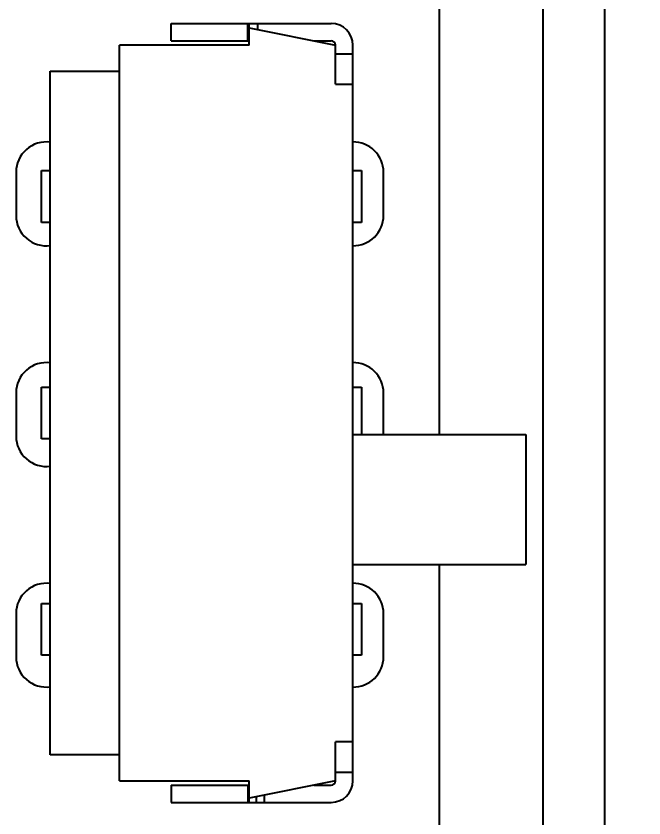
# Model space of a CAD drawing. Header units: inches. Extents: x -190 to 160, y -110 to 38.
# Drawn here: x 138.68 to 145.94, y -52.84 to -43.57 of the extents above; entities that cross this region are included whole.
import ezdxf

# ---------------------------------------------------------------- set-up
doc = ezdxf.new("R2010")
doc.units = ezdxf.units.IN
doc.header["$LTSCALE"] = 1.21
doc.header["$MEASUREMENT"] = 0
doc.header["$PDMODE"] = 3
doc.header["$PDSIZE"] = 0.3125
doc.layers.get('0').update_dxf_attribs({"linetype": 'CONTINUOUS'})
doc.layers.get('Defpoints').update_dxf_attribs({"linetype": 'CONTINUOUS'})
doc.layers.add('DIM', color=3, linetype='CONTINUOUS')
doc.styles.get("Standard").update_dxf_attribs({"font": 'txt', "width": 0.8})
doc.dimstyles.get("Standard").update_dxf_attribs({"dimtxt": 0.15625, "dimasz": 0.1875, "dimexe": 0.125, "dimexo": 0.0625, "dimgap": 0.09, "dimtad": 0, "dimtih": 1, "dimtoh": 1, "dimzin": 4, "dimdsep": 46, "dimtxsty": 'STANDARD', "dimblk": '_FILLED', "dimblk1": '_FILLED', "dimblk2": '_FILLED', "dimcen": 0.09, "dimazin": 1, "dimtp": 0.01, "dimtm": 0.01, "dimtfac": 1, "dimtofl": 0, "dimtmove": 0, "dimatfit": 3, "dimldrblk": '_FILLED', "dimfxl": 1, "dimtolj": 1, "dimtzin": 4, "dimarcsym": 0})

# ---------------------------------------------------------------- blocks, each defined once
blk = doc.blocks.new('_FILLED')
at = {"color": 0, "linetype": 'ByBlock'}
blk.add_solid([(0, 0), (-1, 0.1667), (-1, -0.1667)], dxfattribs=at)
blk = doc.blocks.new('*D15')
at = {"layer": 'Defpoints', "color": 0}
for p in [(138.7755, -7.997), (138.7756, -57.997), (154.2386, -57.997)]:
    blk.add_point(p, dxfattribs=at)
at = {"layer": 'DIM', "color": 0, "lineweight": -2}
for p, q in [((138.838, -7.997), (154.3636, -7.997)), ((154.2386, -9.497), (154.2386, -30.107)), ((154.2386, -56.497), (154.2386, -35.887)), ((138.8381, -57.997), (154.3636, -57.997))]:
    blk.add_line(p, q, dxfattribs=at)
at = {"layer": 'DIM', "color": 0, "lineweight": -2, "xscale": 1.5, "yscale": 1.5, "zscale": 1.5}
for p, rotation in [((154.2386, -7.997), 90), ((154.2386, -57.997), 270)]:
    blk.add_blockref('_FILLED', p, dxfattribs=dict(at, rotation=rotation))
at = {"layer": 'DIM', "color": 0, "insert": (154.2386, -32.997), "char_height": 2, "attachment_point": 5, "rotation": 90}
blk.add_mtext('\\A1;50.00', dxfattribs=at)
blk = doc.blocks.new('*D16')
at = {"layer": 'Defpoints', "color": 0}
for p in [(143.7756, -4.9884), (143.7756, -60.997), (158.7699, -60.997)]:
    blk.add_point(p, dxfattribs=at)
at = {"layer": 'DIM', "color": 0, "lineweight": -2}
for p, q in [((143.8381, -4.9884), (158.8949, -4.9884)), ((158.7699, -6.4884), (158.7699, -30.636)), ((158.7699, -59.497), (158.7699, -35.3493)), ((143.8381, -60.997), (158.8949, -60.997))]:
    blk.add_line(p, q, dxfattribs=at)
at = {"layer": 'DIM', "color": 0, "lineweight": -2, "xscale": 1.5, "yscale": 1.5, "zscale": 1.5}
for p, rotation in [((158.7699, -4.9884), 90), ((158.7699, -60.997), 270)]:
    blk.add_blockref('_FILLED', p, dxfattribs=dict(at, rotation=rotation))
at = {"layer": 'DIM', "color": 0, "insert": (158.7699, -32.9927), "char_height": 2, "attachment_point": 5, "rotation": 90}
blk.add_mtext('\\A1;56.0', dxfattribs=at)

msp = doc.modelspace()

# ---------------------------------------------------------------- linework, layer by layer
at = {"color": 7, "linetype": 'Continuous'}
for p, q in [((145.4856, -4.867), (145.4856, -71.937)), ((144.7756, -57.453), (144.7756, -29.747)), ((143.5756, -48.4101), (143.5756, -40.253)), ((140.4756, -43.6601), (142.3256, -43.6601)), ((140.4756, -43.8601), (140.4756, -43.6601)), ((141.3622, -43.8601), (141.3622, -43.6601)), ((141.3756, -43.9101), (141.3756, -43.6601)), ((141.3756, -43.7101), (142.3756, -43.9101)), ((141.4756, -43.7301), (141.4756, -43.6601)), ((141.3756, -43.9101), (139.8756, -43.9101)), ((139.8756, -52.4101), (139.8756, -43.9101)), ((140.4756, -43.8601), (141.3756, -43.8601)), ((142.1256, -43.8601), (142.3256, -43.8601)), ((142.3756, -44.3601), (142.3756, -43.9101)), ((142.5756, -52.4101), (142.5756, -43.9101)), ((142.3756, -44.0101), (142.5756, -44.0101)), ((139.0756, -44.2101), (139.8756, -44.2101)), ((139.0756, -52.1101), (139.0756, -44.2101)), ((142.3756, -44.3601), (142.5756, -44.3601)), ((138.6796, -45.378), (138.6796, -45.878)), ((138.9756, -45.3601), (139.0756, -45.3601)), ((138.9756, -45.9601), (138.9756, -45.3601)), ((142.5756, -45.3601), (142.6756, -45.3601)), ((142.6756, -45.3601), (142.6756, -45.9601)), ((142.9296, -45.878), (142.9296, -45.378)), ((139.0756, -45.9601), (138.9756, -45.9601)), ((142.6756, -45.9601), (142.5756, -45.9601)), ((138.9756, -47.8601), (139.0756, -47.8601)), ((138.9756, -48.4601), (138.9756, -47.8601)), ((142.5756, -47.8601), (142.6756, -47.8601)), ((142.6756, -47.8601), (142.6756, -48.4101)), ((138.6796, -47.928), (138.6796, -48.428)), ((142.9296, -48.4101), (142.9296, -47.928)), ((139.0756, -48.4601), (138.9756, -48.4601)), ((142.5756, -48.4101), (144.5756, -48.4101)), ((144.5756, -48.4101), (144.5756, -49.9101)), ((142.5756, -49.9101), (144.5756, -49.9101)), ((143.5756, -56.253), (143.5756, -49.9101)), ((138.9756, -50.3601), (139.0756, -50.3601)), ((138.9756, -50.9601), (138.9756, -50.3601)), ((142.5756, -50.3601), (142.6756, -50.3601)), ((142.6756, -50.3601), (142.6756, -50.9601)), ((138.6796, -50.478), (138.6796, -50.978)), ((142.9296, -50.978), (142.9296, -50.478)), ((139.0756, -50.9601), (138.9756, -50.9601)), ((142.6756, -50.9601), (142.5756, -50.9601)), ((142.5756, -51.9601), (142.3756, -51.9601)), ((142.3756, -52.4101), (142.3756, -51.9601)), ((139.8756, -52.1101), (139.0756, -52.1101)), ((142.3756, -52.3101), (142.5756, -52.3101)), ((139.8756, -52.4101), (141.3756, -52.4101)), ((142.3756, -52.4101), (141.3756, -52.6101)), ((141.3756, -52.6601), (141.3756, -52.4101)), ((140.4756, -52.4601), (141.3756, -52.4601)), ((140.4756, -52.4601), (140.4756, -52.6601)), ((141.3622, -52.4601), (141.3622, -52.6601)), ((142.1256, -52.4601), (142.3256, -52.4601)), ((141.4622, -52.6601), (141.4622, -52.5927)), ((141.5488, -52.5754), (141.5488, -52.6601)), ((140.4756, -52.6601), (142.3256, -52.6601))]:
    msp.add_line(p, q, dxfattribs=at)
for centre, radius, start, end in [((142.3256, -43.9101), 0.25, 0, 90), ((142.3256, -43.9101), 0.05, 0, 90), ((139.0296, -45.378), 0.35, 82.30134, 180), ((142.5796, -45.378), 0.35, 0, 90.67293), ((139.0296, -45.878), 0.35, 180, 277.68728), ((142.5796, -45.878), 0.35, 269.32402, 0), ((139.0296, -47.928), 0.35, 82.30134, 180), ((142.5796, -47.928), 0.35, 0, 90.67293), ((139.0296, -48.428), 0.35, 180, 277.68728), ((139.0296, -50.478), 0.35, 82.30134, 180), ((142.5796, -50.478), 0.35, 0, 90.67293), ((139.0296, -50.978), 0.35, 180, 277.68728), ((142.5796, -50.978), 0.35, 269.32402, 0), ((142.3256, -52.4101), 0.25, 270, 0), ((142.3256, -52.4101), 0.05, 270, 0)]:
    msp.add_arc(centre, radius, start, end, dxfattribs=at)

# ---------------------------------------------------------------- dimensions: what is measured, and where the dimension line sits
at = {"layer": 'DIM'}
for base, p1, p2, override, picture, middle in [((158.7699, -60.997), (143.7756, -4.9884), (143.7756, -60.997), {"dimtxt": 2, "dimasz": 1.5, "dimtih": 0, "dimdec": 1, "dimzin": 0, "dimcen": 0.198, "dimadec": 0, "dimazin": 0, "dimtp": 0, "dimtm": 0, "dimtdec": 4, "dimtzin": 0}, '*D16', (158.7699, -32.9927)), ((154.2386, -57.997), (138.7755, -7.997), (138.7756, -57.997), {"dimtxt": 2, "dimasz": 1.5, "dimtih": 0, "dimzin": 0, "dimcen": 0.198, "dimadec": 0, "dimazin": 0, "dimtp": 0, "dimtm": 0, "dimtdec": 4, "dimtzin": 0}, '*D15', (154.2386, -32.997))]:
    dim = msp.add_linear_dim(base=base, p1=p1, p2=p2, angle=90, dimstyle='STANDARD', override=override, dxfattribs=at)
    dim.commit()
    dim.dimension.update_dxf_attribs({"geometry": picture, "text_midpoint": middle})

doc.saveas('drawing.dxf')
